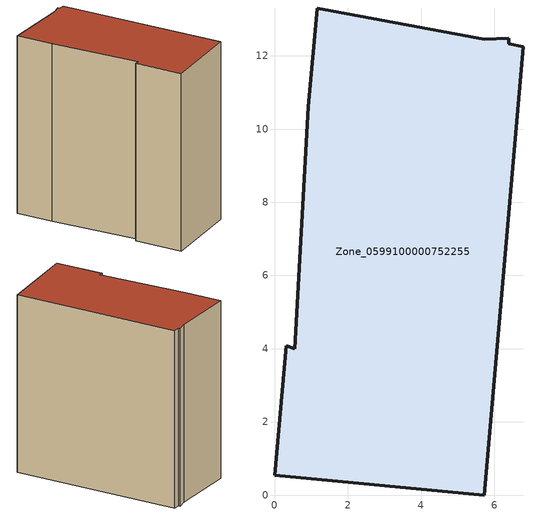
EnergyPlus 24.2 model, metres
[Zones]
Zone_0599100000752255
 floor ground (C_G): 6.79,12.25 5.73,0 0,0.54 0.32,4.08 0.55,4 0.92,10.61 1.16,13.31 5.73,12.45 6.4,12.48 6.39,12.33 z0
 wall outside (C_F): 5.73,12.45 1.16,13.31 0.92,10.61 0.55,4 0.32,4.08 0,0.54 5.73,0 6.79,12.25 6.39,12.33 6.4,12.48 5.73,12.45 z0:13.6
 roof outside (C_R): 6.39,12.33 6.4,12.48 5.73,12.45 1.16,13.31 0.92,10.61 0.55,4 0.32,4.08 0,0.54 5.73,0 6.79,12.25 z13.6
[BUILDING]
Pand.0599100000752255: North Axis=0; Terrain=City; Loads Convergence Tolerance Value=0.04; Temperature Convergence Tolerance Value=0.4; Solar Distribution=FullExterior; Maximum Number of Warmup Days=25; Minimum Number of Warmup Days=1
[Site:Location]
Rotterdam.The.Hague.AP_ZH_NLD Design_Conditions: Latitude=51.96; Longitude=4.45; Time Zone=1; Elevation=-4.5
[SITE:GROUNDTEMPERATURE:BUILDINGSURFACE]
18, 18, 18, 18, 18, 18, 18, 18, 18, 18, 18, 18
[MATERIAL] Thermal Absorptance=0.9; Solar Absorptance=0.7; Visible Absorptance=0.7
Name | Roughness | Thickness | Conductivity | Density | Specific Heat
G.TI.2006-2014 | MediumSmooth | 0.15 | 0.06 | 540 | 1210
F.TI.2006-2014 | Rough | 0.3 | 0.12 | 1920 | 840
R.TI.2006-2014 | MediumRough | 0.2 | 0.08 | 1500 | 1000
[CONSTRUCTION]
C_G: G.TI.2006-2014
C_F: F.TI.2006-2014
C_R: R.TI.2006-2014
[ZONE]
Zone_0599100000752255: Type=1; Multiplier=1; Ceiling Height=Autocalculate; Volume=Autocalculate; Floor Area=autocalculate; Part of Total Floor Area=Yes
[ZONEINFILTRATION:DESIGNFLOWRATE]
Infil_Zone_0599100000752255: Zone or ZoneList or Space or SpaceList=Zone_0599100000752255; Schedule=AlwaysOn; Design Flow Rate Calculation Method=Flow/Area; Flow Rate per Floor Area=0.0015; Constant Term Coefficient=1; Temperature Term Coefficient=0; Velocity Term Coefficient=0; Velocity Squared Term Coefficient=0
[HVACTEMPLATE:ZONE:IDEALLOADSAIRSYSTEM]
Zone_0599100000752255: Maximum Heating Supply Air Temperature=50; Minimum Cooling Supply Air Temperature=13; Maximum Heating Supply Air Humidity Ratio=0.0156; Minimum Cooling Supply Air Humidity Ratio=0.0077; Heating Limit=NoLimit; Cooling Limit=NoLimit; Dehumidification Control Type=ConstantSensibleHeatRatio; Cooling Sensible Heat Ratio=0.7; Dehumidification Setpoint=60; Humidification Control Type=None; Humidification Setpoint=30; Outdoor Air Method=None; Outdoor Air Flow Rate per Person=0.00944; Outdoor Air Flow Rate per Zone Floor Area=0; Outdoor Air Flow Rate per Zone=0; Demand Controlled Ventilation Type=None; Outdoor Air Economizer Type=NoEconomizer; Heat Recovery Type=None; Sensible Heat Recovery Effectiveness=0.7; Latent Heat Recovery Effectiveness=0.65
[ZONECONTROL:THERMOSTAT]
ThermostatControl_Zone_0599100000752255: Zone or ZoneList=Zone_0599100000752255; Control Type Schedule=DualSetpointControlType; Control 1=Thermostat_Zone_0599100000752255; Temperature Difference Between Cutout And Setpoint=0
[THERMOSTATSETPOINT:DUALSETPOINT]
Thermostat_Zone_0599100000752255: Heating Setpoint Temperature Schedule=HeatingSetpoint_Zone_0599100000752255; Cooling Setpoint Temperature Schedule=CoolingSetpoint_Zone_0599100000752255
[SCHEDULE:COMPACT]
HeatingSetpoint_Zone_0599100000752255: Through: 12/31, For: AllDays, Until: 24:00, 21
CoolingSetpoint_Zone_0599100000752255: Through: 12/31, For: AllDays, Until: 24:00, 24
DualSetpointControlType: Through: 12/31, For: AllDays, Until: 24:00, 4
AlwaysOn: Through: 12/31, For: AllDays, Until: 24:00, 1
